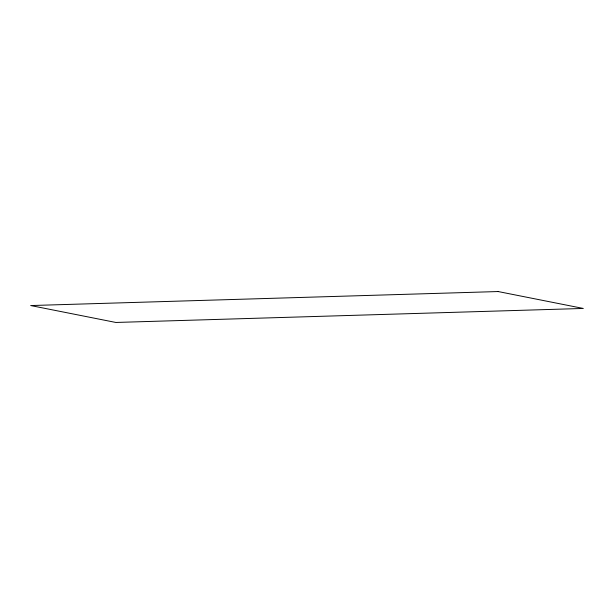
<?xml version="1.0" encoding="UTF-8"?>
<svg xmlns="http://www.w3.org/2000/svg" width="614" height="614" viewBox="0 0 614 614"><rect width="100%" height="100%" fill="white"/><g stroke="black" fill="none" stroke-linecap="round" stroke-linejoin="round"><path stroke-width="0.92" d="M498.146 291.543L30.7 305.549L115.854 322.457L583.3 308.451L498.146 291.543"/></g></svg>
